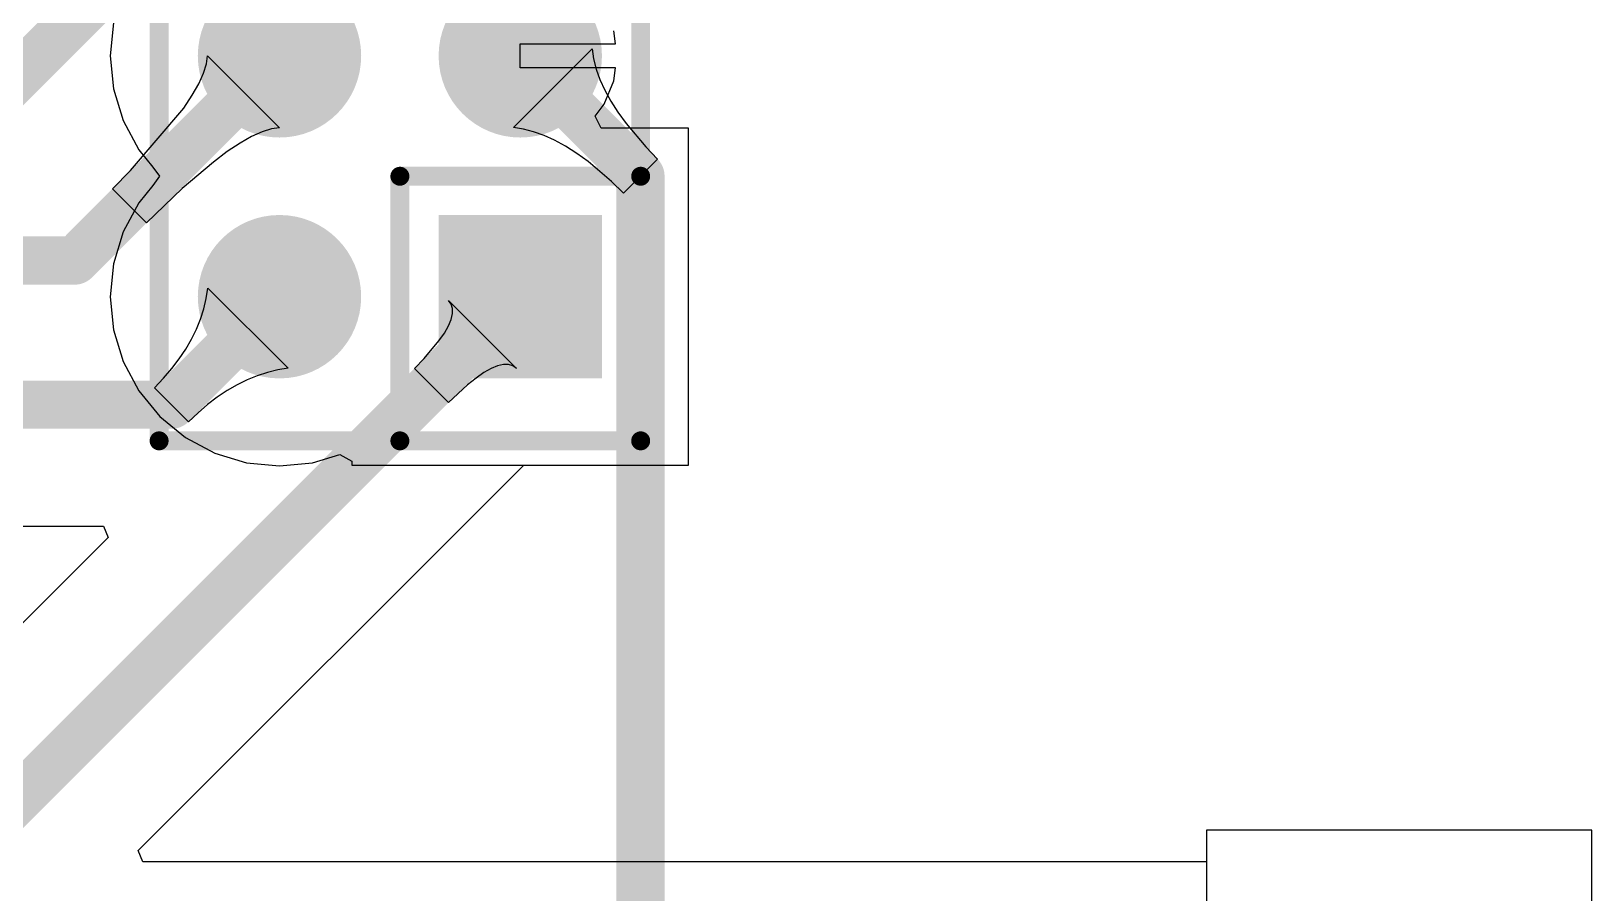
# Model space of a CAD drawing. Header units: millimetres. Extents: x 0 to 190, y 0 to 100.
# Drawn here: x 161.97 to 178.43, y 55.69 to 64.78 of the extents above; entities that cross this region are included whole.
import ezdxf

# ---------------------------------------------------------------- set-up
doc = ezdxf.new("R2010")
doc.units = ezdxf.units.MM
for name, color, linetype in [('BottomLayer', 5, 'Continuous'), ('BottomOverlay', 54, 'Continuous'), ('BottomSolder', 6, 'Continuous'), ('MultiLayer', 9, 'Continuous'), ('PadHoleLayer', 156, 'Continuous'), ('TopLayer', 1, 'Continuous'), ('TopSolder', 216, 'Continuous')]:
    doc.layers.add(name, color=color, linetype=linetype)

# ---------------------------------------------------------------- blocks, each defined once
blk = doc.blocks.new('JP10_C2T_B_23')
at = {"layer": 'BottomLayer'}
h = blk.add_hatch(color=5, dxfattribs=at)
edge = h.paths.add_edge_path()
edge.add_arc((-11.43, 1.27), 0.7599984799999999, 0, 360)
h = blk.add_hatch(color=5, dxfattribs=at)
edge = h.paths.add_edge_path()
edge.add_arc((-8.889999999999999, 1.27), 0.7599984799999999, 0, 360)
blk.add_hatch(color=5, dxfattribs=at).paths.add_polyline_path([(-12.18999975, -0.5100002499999999), (-10.67000025, -0.5100002499999999), (-10.67000025, -2.02999975), (-12.18999975, -2.02999975)])
h = blk.add_hatch(color=5, dxfattribs=at)
edge = h.paths.add_edge_path()
edge.add_arc((-8.889999999999999, -1.27), 0.7599984799999999, 0, 360)
at = {"layer": 'BottomSolder'}
h = blk.add_hatch(color=6, dxfattribs=at)
edge = h.paths.add_edge_path()
edge.add_arc((-11.43, 1.27), 0.8615984799999999, 0, 360)
h = blk.add_hatch(color=6, dxfattribs=at)
edge = h.paths.add_edge_path()
edge.add_arc((-8.889999999999999, 1.27), 0.8615984799999999, 0, 360)
blk.add_hatch(color=6, dxfattribs=at).paths.add_polyline_path([(-12.29159975, -0.40840025), (-10.56840025, -0.40840025), (-10.56840025, -2.13159975), (-12.29159975, -2.13159975)])
h = blk.add_hatch(color=6, dxfattribs=at)
edge = h.paths.add_edge_path()
edge.add_arc((-8.889999999999999, -1.27), 0.8615984799999999, 0, 360)
at = {"layer": 'MultiLayer'}
h = blk.add_hatch(color=9, dxfattribs=at)
edge = h.paths.add_edge_path()
edge.add_arc((-11.43, 1.27), 0.7599984799999999, 0, 360)
h = blk.add_hatch(color=9, dxfattribs=at)
edge = h.paths.add_edge_path()
edge.add_arc((-8.889999999999999, 1.27), 0.7599984799999999, 0, 360)
blk.add_hatch(color=9, dxfattribs=at).paths.add_polyline_path([(-12.18999975, -0.5100002499999999), (-10.67000025, -0.5100002499999999), (-10.67000025, -2.02999975), (-12.18999975, -2.02999975)])
h = blk.add_hatch(color=9, dxfattribs=at)
edge = h.paths.add_edge_path()
edge.add_arc((-8.889999999999999, -1.27), 0.7599984799999999, 0, 360)
at = {"layer": 'PadHoleLayer'}
h = blk.add_hatch(color=156, dxfattribs=at)
edge = h.paths.add_edge_path()
edge.add_arc((-11.43, 1.27), 0.50999898, 0, 360)
h = blk.add_hatch(color=156, dxfattribs=at)
edge = h.paths.add_edge_path()
edge.add_arc((-8.889999999999999, 1.27), 0.50999898, 0, 360)
h = blk.add_hatch(color=156, dxfattribs=at)
edge = h.paths.add_edge_path()
edge.add_arc((-11.43, -1.27), 0.50999898, 0, 360)
h = blk.add_hatch(color=156, dxfattribs=at)
edge = h.paths.add_edge_path()
edge.add_arc((-8.889999999999999, -1.27), 0.50999898, 0, 360)
at = {"layer": 'TopLayer'}
h = blk.add_hatch(color=1, dxfattribs=at)
edge = h.paths.add_edge_path()
edge.add_arc((-11.43, 1.27), 0.7599984799999999, 0, 360)
h = blk.add_hatch(color=1, dxfattribs=at)
edge = h.paths.add_edge_path()
edge.add_arc((-8.889999999999999, 1.27), 0.7599984799999999, 0, 360)
blk.add_hatch(color=1, dxfattribs=at).paths.add_polyline_path([(-12.18999975, -0.5100002499999999), (-10.67000025, -0.5100002499999999), (-10.67000025, -2.02999975), (-12.18999975, -2.02999975)])
h = blk.add_hatch(color=1, dxfattribs=at)
edge = h.paths.add_edge_path()
edge.add_arc((-8.889999999999999, -1.27), 0.7599984799999999, 0, 360)
at = {"layer": 'TopSolder'}
h = blk.add_hatch(color=216, dxfattribs=at)
edge = h.paths.add_edge_path()
edge.add_arc((-11.43, 1.27), 0.8615984799999999, 0, 360)
h = blk.add_hatch(color=216, dxfattribs=at)
edge = h.paths.add_edge_path()
edge.add_arc((-8.889999999999999, 1.27), 0.8615984799999999, 0, 360)
blk.add_hatch(color=216, dxfattribs=at).paths.add_polyline_path([(-12.29159975, -0.40840025), (-10.56840025, -0.40840025), (-10.56840025, -2.13159975), (-12.29159975, -2.13159975)])
h = blk.add_hatch(color=216, dxfattribs=at)
edge = h.paths.add_edge_path()
edge.add_arc((-8.889999999999999, -1.27), 0.8615984799999999, 0, 360)
at = {"layer": 'BottomOverlay', "const_width": 0.1999996}
for points in [[(-12.94985472, 2.54), (-12.94985472, -2.54)], [(-12.94985472, 2.54), (12.95017984, 2.54)], [(-12.94985472, 0), (-10.16, 0)], [(-10.16, 0), (-10.16, -2.54)], [(-12.94985472, -2.54), (12.95017984, -2.54)]]:
    blk.add_lwpolyline(points, dxfattribs=at)
at = {"layer": 'BottomOverlay', "const_width": 0.0999998}
for points in [[(-12.99985462, 2.54, 1), (-12.89985482, 2.54, 1)], [(-12.99985462, 2.54, 1), (-12.89985482, 2.54, 1)], [(-12.99985462, 0, 1), (-12.89985482, 0, 1)], [(-10.2099999, 0, 1), (-10.1100001, 0, 1)], [(-10.2099999, 0, 1), (-10.1100001, 0, 1)], [(-12.99985462, -2.54, 1), (-12.89985482, -2.54, 1)], [(-12.99985462, -2.54, 1), (-12.89985482, -2.54, 1)], [(-10.2099999, -2.54, 1), (-10.1100001, -2.54, 1)]]:
    blk.add_lwpolyline(points, format="xyb", close=True, dxfattribs=at)

msp = doc.modelspace()

# ---------------------------------------------------------------- linework, layer by layer
at = {"layer": 'BottomLayer'}
for p, q in [((168.13802796, 64.643), (168.11989998, 64.7807061)), ((167.132, 64.389), (167.132, 64.643)), ((167.132, 64.643), (168.13802796, 64.643)), ((163.79188476, 64.33190334), (163.82194566, 64.43018102)), ((163.82194566, 64.43018102), (163.83199898, 64.51647498)), ((163.83199898, 64.51647498), (164.59247498, 63.75599898)), ((168.13802796, 64.389), (167.132, 64.389)), ((168.11989998, 64.2512939), (168.13802796, 64.389)), ((163.67173514, 64.09939935999999), (163.74181374, 64.22164194)), ((163.74181374, 64.22164194), (163.79188476, 64.33190334)), ((168.01772594, 64.00462688), (168.11989998, 64.2512939)), ((163.58164896, 63.96517305999999), (163.67173514, 64.09939935999999)), ((163.02122082, 63.30844335999999), (163.58164896, 63.96517305999999)), ((167.92132786, 63.87899847999999), (168.01772594, 64.00462688)), ((167.98395918, 63.75199848), (167.92132786, 63.87899847999999)), ((164.40790334, 63.71588475999999), (164.29764194, 63.66581374)), ((164.50618102, 63.74594566), (164.40790334, 63.71588475999999)), ((164.59247498, 63.75599898), (164.50618102, 63.74594566)), ((168.90799848, 63.75199848), (167.98395918, 63.75199848)), ((168.90799848, 60.20000151999999), (168.90799848, 63.75199848)), ((164.17539936, 63.59573514), (164.04117306, 63.50564896)), ((164.29764194, 63.66581374), (164.17539936, 63.59573514)), ((163.89496558, 63.39555266), (163.56659946, 63.11533985999999)), ((164.04117306, 63.50564896), (163.89496558, 63.39555266)), ((162.8310942, 63.11430353999999), (163.02122082, 63.30844335999999)), ((163.19030354, 62.7550942), (162.8310942, 63.11430353999999)), ((163.56659946, 63.11533985999999), (163.19030354, 62.7550942)), ((163.81982476, 61.95691444), (163.83745998, 62.06694216)), ((163.83745998, 62.06694216), (164.68294216, 61.22145998)), ((163.79357132, 61.8479967), (163.81982476, 61.95691444)), ((166.40378708, 61.89795596), (166.37504952, 61.93747073999999)), ((166.37504952, 61.93747073999999), (167.09347074, 61.21904951999999)), ((166.41815586, 61.8512606), (166.40378708, 61.89795596)), ((163.7152174, 61.63348607999999), (163.7587022, 61.74018639999999)), ((163.7587022, 61.74018639999999), (163.79357132, 61.8479967)), ((166.37504952, 61.6680631), (166.40378708, 61.73631289999999)), ((166.40378708, 61.73631289999999), (166.41815586, 61.79737703999999)), ((166.41815586, 61.79737703999999), (166.41815586, 61.8512606)), ((163.66311438, 61.52789573999999), (163.7152174, 61.63348607999999)), ((166.2744706, 61.51000905999999), (166.33194318, 61.59262764)), ((166.33194318, 61.59262764), (166.37504952, 61.6680631)), ((163.53306384, 61.32003992), (163.60239822, 61.42341284)), ((163.60239822, 61.42341284), (163.66311438, 61.52789573999999)), ((166.1164191, 61.32321999999999), (166.2744706, 61.51000905999999)), ((163.45511378, 61.21777698), (163.53306384, 61.32003992)), ((166.01584018, 61.21904951999999), (166.1164191, 61.32321999999999)), ((166.8923129, 61.24778708), (166.8240631, 61.21904951999999)), ((166.95337704, 61.26215586), (166.8923129, 61.24778708)), ((167.0072606, 61.26215586), (166.95337704, 61.26215586)), ((167.05395596, 61.24778708), (167.0072606, 61.26215586)), ((167.09347074, 61.21904951999999), (167.05395596, 61.24778708)), ((163.27336408, 61.01657849999999), (163.36854804, 61.11662402)), ((163.36854804, 61.11662402), (163.45511378, 61.21777698)), ((164.24948354, 61.09921739999999), (164.1438932, 61.04711692)), ((164.35618386, 61.1427022), (164.24948354, 61.09921739999999)), ((164.46399416, 61.17757131999999), (164.35618386, 61.1427022)), ((164.5729119, 61.20382475999999), (164.46399416, 61.17757131999999)), ((164.68294216, 61.22145998), (164.5729119, 61.20382475999999)), ((166.37504952, 60.85984017999999), (166.01584018, 61.21904951999999)), ((166.66600906, 61.11847059999999), (166.57620736, 61.04662923999999)), ((166.74862764, 61.17594318), (166.66600906, 61.11847059999999)), ((166.8240631, 61.21904951999999), (166.74862764, 61.17594318)), ((163.63257596, 60.65736662), (163.27336408, 61.01657849999999)), ((163.93603738, 60.91706637999999), (163.83377444, 60.83911632)), ((164.0394103, 60.98639821999999), (163.93603738, 60.91706637999999)), ((164.1438932, 61.04711692), (164.0394103, 60.98639821999999)), ((166.57620736, 61.04662923999999), (166.37504952, 60.85984017999999)), ((163.73261894, 60.75255058), (163.63257596, 60.65736662)), ((163.83377444, 60.83911632), (163.73261894, 60.75255058)), ((163.10283864, 56.13529032), (167.1296378, 60.16208948)), ((167.1296378, 60.16208948), (167.17046576, 60.20000151999999)), ((167.17046576, 60.20000151999999), (168.90799848, 60.20000151999999)), ((127.97719388, 59.556015), (162.73453102, 59.556015)), ((162.78313392, 59.43868223999999), (160.15074396, 56.80629227999999)), ((162.73453102, 59.556015), (162.78313392, 59.43868223999999)), ((178.43499492, 56.35066707999999), (174.37099492, 56.35066707999999)), ((174.37099492, 56.35066707999999), (174.37099492, 56.01795756)), ((178.43499492, 52.28666707999999), (178.43499492, 56.35066707999999)), ((163.15144154, 56.01795756), (163.10283864, 56.13529032)), ((174.37099492, 56.01795756), (163.15144154, 56.01795756))]:
    msp.add_line(p, q, dxfattribs=at)
at = {"layer": 'BottomLayer', "const_width": 0.508}
for points in [[(161.29, 63.75399999999999), (164.592, 67.056)], [(162.433, 62.357), (164.592, 64.51599999999999)], [(127.889, 62.357), (162.433, 62.357)], [(159.893, 54.73699999999999), (167.132, 61.97599999999999)], [(163.45297002, 60.83697255999999), (164.59199746, 61.97599999999999)], [(164.59199746, 61.97599999999999), (164.592, 61.97599999999999)], [(127.44660312, 60.83697255999999), (163.45297002, 60.83697255999999)]]:
    msp.add_lwpolyline(points, dxfattribs=at)
at = {"layer": 'BottomLayer', "const_width": 0.254}
for points in [[(164.465, 64.51599999999999, 1), (164.719, 64.51599999999999, 1)], [(162.306, 62.357, 1), (162.56, 62.357, 1)], [(162.306, 62.357, 1), (162.56, 62.357, 1)], [(164.46499746, 61.97599999999999, 1), (164.71899746, 61.97599999999999, 1)], [(164.46499746, 61.97599999999999, 1), (164.71899746, 61.97599999999999, 1)], [(164.465, 61.97599999999999, 1), (164.719, 61.97599999999999, 1)], [(167.005, 61.97599999999999, 1), (167.259, 61.97599999999999, 1)], [(163.32597002, 60.83697255999999, 1), (163.57997002, 60.83697255999999, 1)], [(163.32597002, 60.83697255999999, 1), (163.57997002, 60.83697255999999, 1)]]:
    msp.add_lwpolyline(points, format="xyb", close=True, dxfattribs=at)
at = {"layer": 'TopLayer'}
for p, q in [((162.8416987, 64.86415525999999), (162.8074087, 64.51599999999999)), ((168.13802796, 64.643), (168.11989998, 64.7807061)), ((167.0596862, 63.7594483), (167.8885517, 64.5883138)), ((167.132, 64.389), (167.132, 64.643)), ((167.132, 64.643), (168.13802796, 64.643)), ((167.8885517, 64.5883138), (167.90439622, 64.483234)), ((162.8074087, 64.51599999999999), (162.8416987, 64.16784474)), ((168.13802796, 64.389), (167.132, 64.389)), ((167.90439622, 64.483234), (167.93207714, 64.37571072)), ((167.93207714, 64.37571072), (167.97159446, 64.26574649999999)), ((168.11989998, 64.2512939), (168.13802796, 64.389)), ((167.97159446, 64.26574649999999), (168.02294564, 64.15334134)), ((168.01772594, 64.00462688), (168.11989998, 64.2512939)), ((162.8416987, 64.16784474), (162.94325298, 63.83306765999999)), ((168.02294564, 64.15334134), (168.08613322, 64.03849016)), ((168.08613322, 64.03849016), (168.1611572, 63.92119803999999)), ((167.92132786, 63.87899847999999), (168.01772594, 64.00462688)), ((167.98395918, 63.75199848), (167.92132786, 63.87899847999999)), ((168.1611572, 63.92119803999999), (168.24801504, 63.80146244)), ((162.94325298, 63.83306765999999), (163.10816756, 63.52453386)), ((167.164766, 63.74360377999999), (167.0596862, 63.7594483)), ((167.27228928, 63.71592286), (167.164766, 63.74360377999999)), ((167.3822535, 63.67640553999999), (167.27228928, 63.71592286)), ((168.90799848, 63.75199848), (167.98395918, 63.75199848)), ((168.24801504, 63.80146244), (168.45723992, 63.55466587999999)), ((168.90799848, 60.20000151999999), (168.90799848, 63.75199848)), ((167.49465866, 63.62505436), (167.3822535, 63.67640553999999)), ((167.60950984, 63.56186678), (167.49465866, 63.62505436)), ((167.72680196, 63.4868428), (167.60950984, 63.56186678)), ((168.45723992, 63.55466587999999), (168.57960696, 63.42760491999999)), ((163.10816756, 63.52453386), (163.25748146, 63.34259365999999)), ((167.84653756, 63.39998496), (167.72680196, 63.4868428)), ((168.09333412, 63.19076008), (167.84653756, 63.39998496)), ((168.57960696, 63.42760491999999), (168.22039508, 63.06839304)), ((163.25748146, 63.34259365999999), (163.32448158, 63.246)), ((163.32448158, 63.246), (163.25748146, 63.14940634)), ((163.25748146, 63.14940634), (163.10816756, 62.96746613999999)), ((168.22039508, 63.06839304), (168.09333412, 63.19076008)), ((163.10816756, 62.96746613999999), (162.94325298, 62.65893234)), ((162.94325298, 62.65893234), (162.8416987, 62.32415525999999)), ((162.8416987, 62.32415525999999), (162.8074087, 61.97599999999999)), ((162.8074087, 61.97599999999999), (162.8416987, 61.62784474)), ((162.8416987, 61.62784474), (162.94325298, 61.29306765999999)), ((162.94325298, 61.29306765999999), (163.10816756, 60.98453386)), ((163.10816756, 60.98453386), (163.3301026, 60.71410259999999)), ((163.3301026, 60.71410259999999), (163.60053386, 60.49216756)), ((163.60053386, 60.49216756), (163.90906766, 60.32725298)), ((163.90906766, 60.32725298), (164.24384474, 60.2256987)), ((164.94015526, 60.2256987), (165.22899898, 60.31331854)), ((165.22899898, 60.31331854), (165.35600152, 60.24199534)), ((164.24384474, 60.2256987), (164.592, 60.19140869999999)), ((164.592, 60.19140869999999), (164.94015526, 60.2256987)), ((165.35600152, 60.24199534), (165.35600152, 60.20000151999999)), ((165.35600152, 60.20000151999999), (168.90799848, 60.20000151999999)), ((178.43499492, 56.35066707999999), (174.37099492, 56.35066707999999)), ((174.37099492, 56.35066707999999), (174.37099492, 52.28666707999999)), ((178.43499492, 52.28666707999999), (178.43499492, 56.35066707999999))]:
    msp.add_line(p, q, dxfattribs=at)
at = {"layer": 'TopLayer', "const_width": 0.508}
for points in [[(167.132, 64.51599999999999), (168.40000102, 63.24799898)], [(168.40000102, 48.79739288), (168.40000102, 63.24799898)]]:
    msp.add_lwpolyline(points, dxfattribs=at)
at = {"layer": 'TopLayer', "const_width": 0.254}
for points in [[(167.005, 64.51599999999999, 1), (167.259, 64.51599999999999, 1)], [(168.27300102, 63.24799898, 1), (168.52700102, 63.24799898, 1)], [(168.27300102, 63.24799898, 1), (168.52700102, 63.24799898, 1)]]:
    msp.add_lwpolyline(points, format="xyb", close=True, dxfattribs=at)

# ---------------------------------------------------------------- block references
at = {"rotation": 90}
msp.add_blockref('JP10_C2T_B_23', (165.862, 73.406), dxfattribs=at)

doc.saveas('drawing.dxf')
